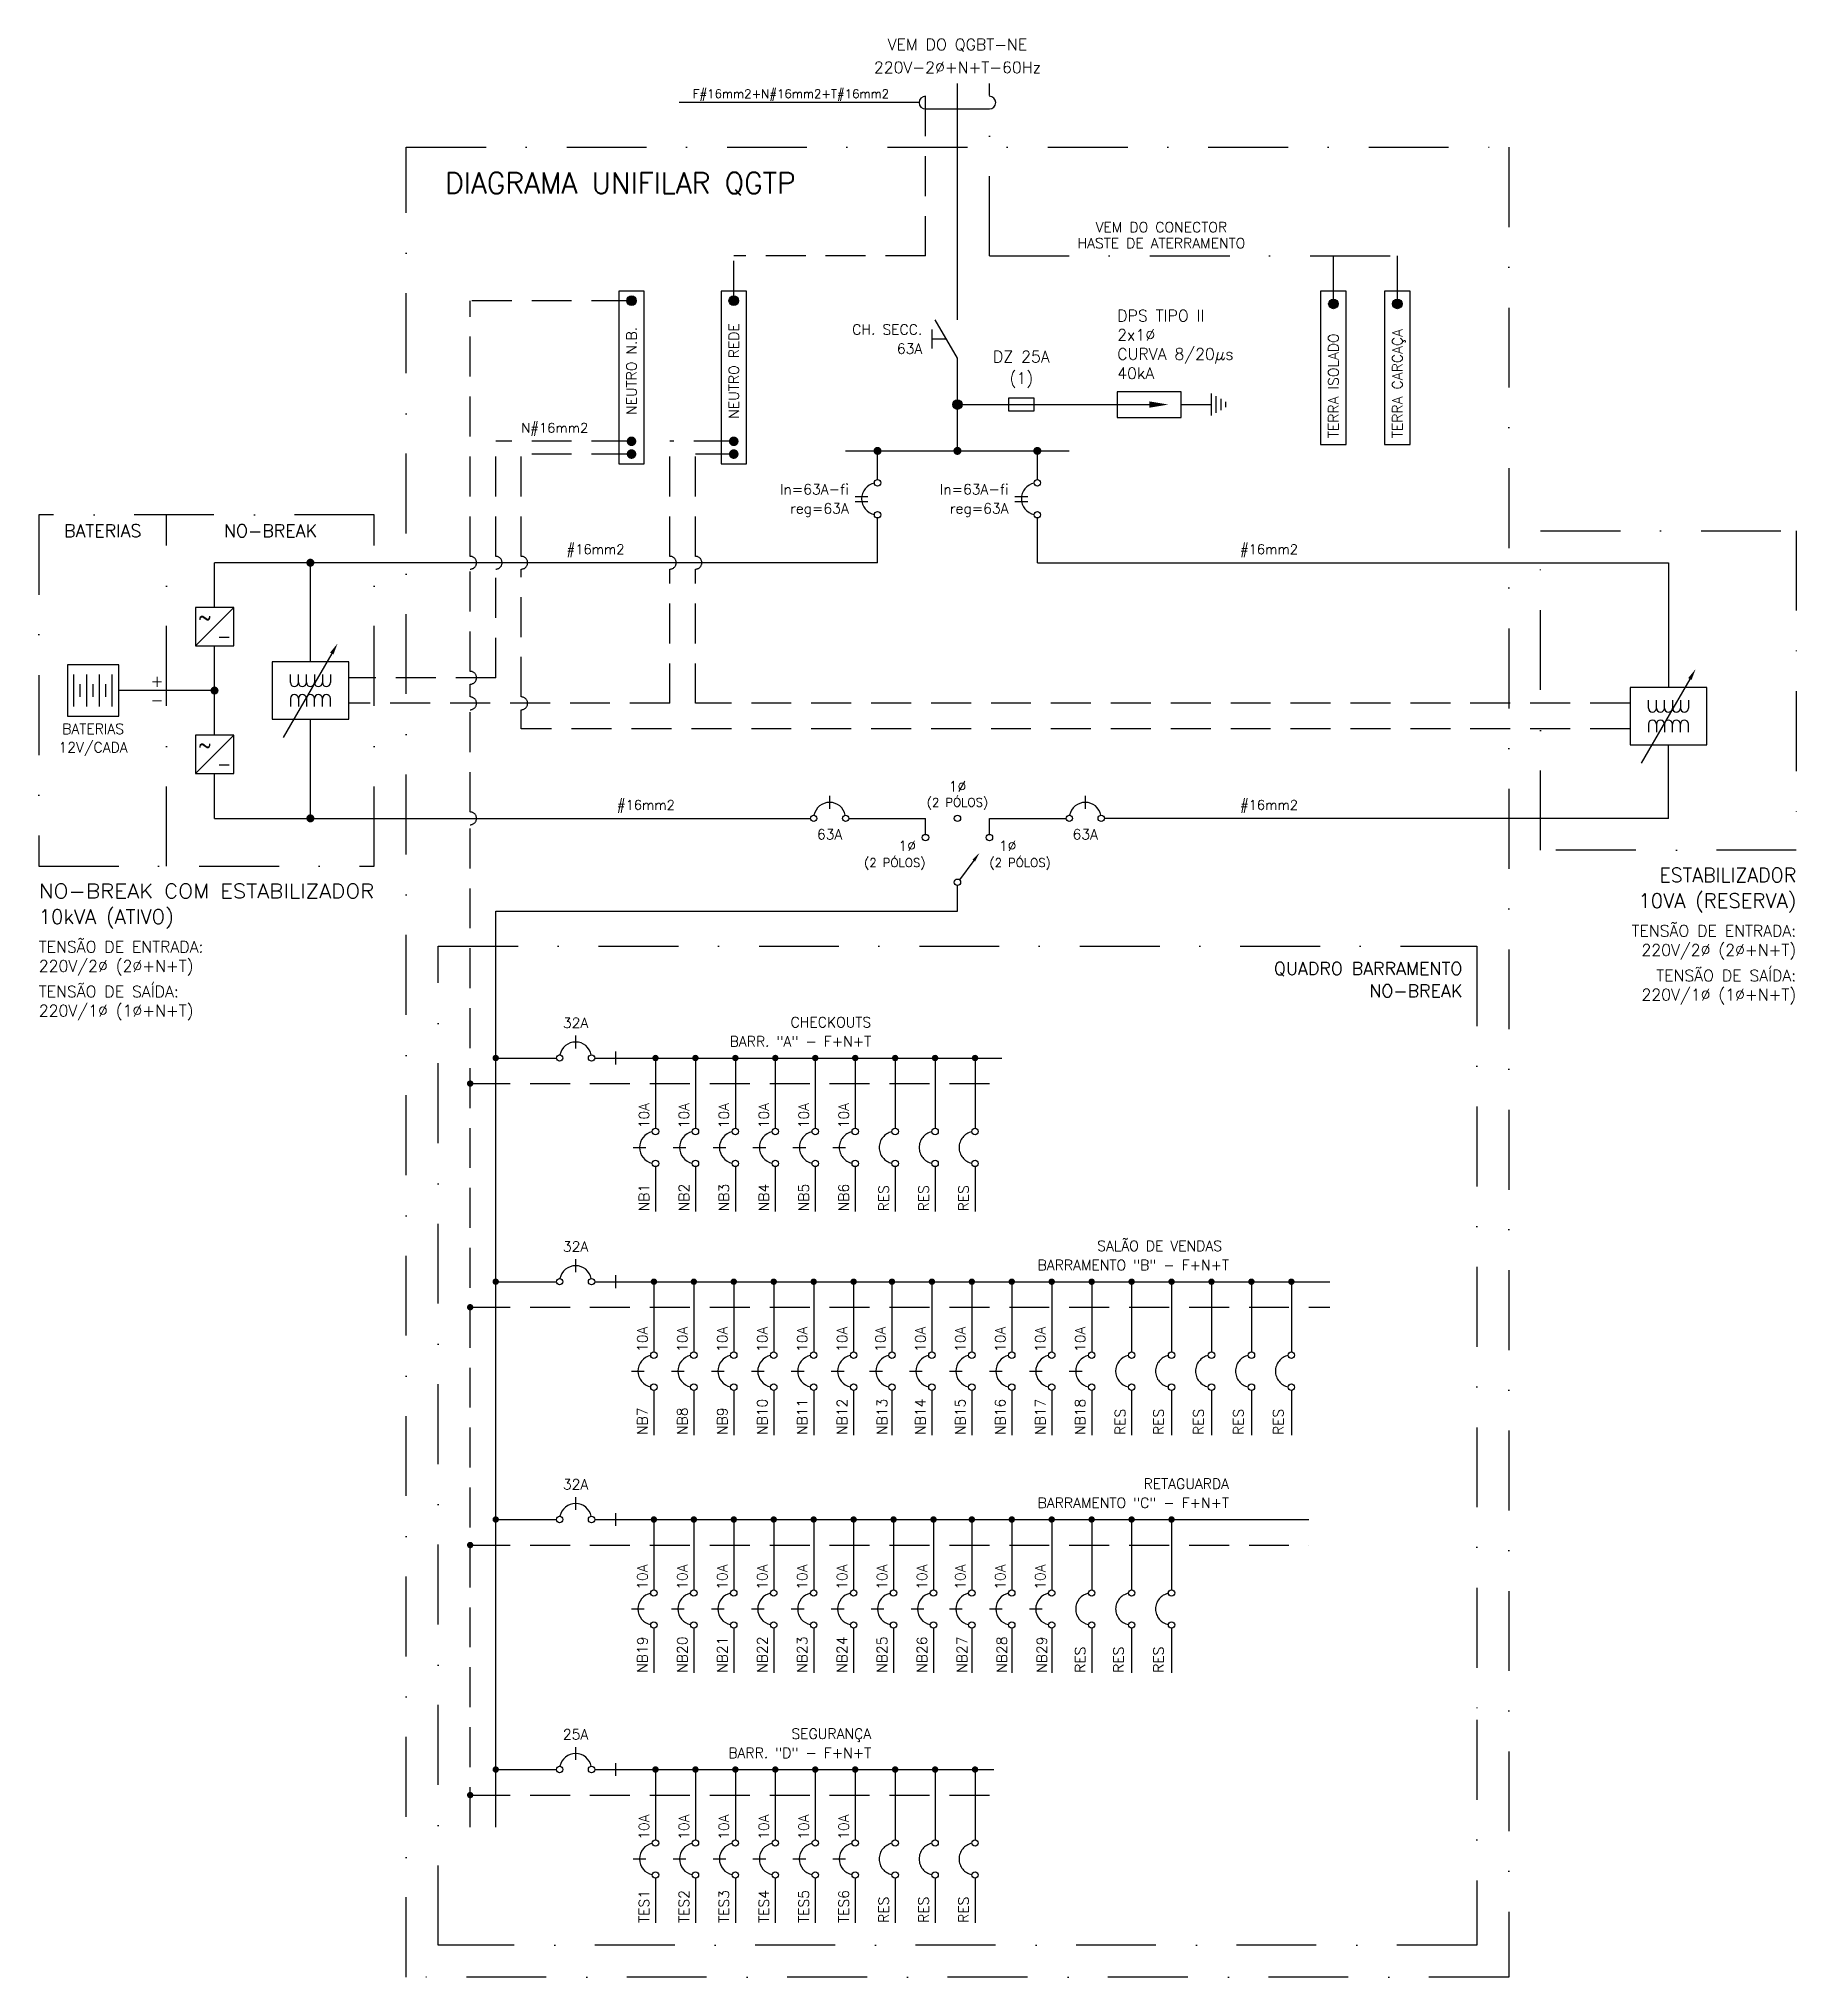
# Model space of a CAD drawing. Header units: millimetres. Extents: x 337 to 612, y 87 to 391.
import ezdxf
from ezdxf.enums import TextEntityAlignment as Align

# ---------------------------------------------------------------- set-up
doc = ezdxf.new("R2010")
doc.units = ezdxf.units.MM
doc.header["$LTSCALE"] = 50
doc.linetypes.add('DASHDOT2', pattern=[0.5, 0.25, -0.125, 0, -0.125])
doc.linetypes.add('HIDDEN', pattern=[0.375, 0.25, -0.125])
for name, color, linetype in [('A-TEXTO', 7, 'Continuous'), ('A-TITULO', 1, 'Continuous'), ('EL-SIMB', 2, 'Continuous'), ('EL-TEXTO', 3, 'Continuous')]:
    doc.layers.add(name, color=color, linetype=linetype)
doc.styles.add('ROMANS', font='simplex.shx', dxfattribs={"height": 0.2, "bigfont": 'simp.shx'})
doc.styles.get("Standard").update_dxf_attribs({"font": 'romans.shx'})

msp = doc.modelspace()

# ---------------------------------------------------------------- linework, layer by layer
at = {"layer": 'A-TEXTO'}
msp.add_line((475.21, 380.6), (437.68, 380.6), dxfattribs=at)
at = {"layer": 'EL-SIMB', "color": 6, "linetype": 'HIDDEN', "ltscale": 0.5}
for p, q in [((476.21, 356.58), (476.21, 383.58)), ((446.21, 349.58), (446.21, 356.58)), ((476.21, 356.58), (446.21, 356.58)), ((404.96, 309.58), (404.96, 349.58)), ((430.21, 349.58), (404.96, 349.58)), ((408.96, 309.58), (408.96, 327.58)), ((430.21, 327.58), (408.96, 327.58)), ((430.21, 325.58), (412.96, 325.58)), ((412.96, 309.58), (412.96, 325.58)), ((446.21, 327.58), (436.21, 327.58)), ((436.21, 309.58), (436.21, 327.58)), ((446.21, 325.58), (440.21, 325.58)), ((440.21, 309.58), (440.21, 325.58)), ((404.96, 291.58), (404.96, 307.58)), ((408.96, 290.58), (408.96, 307.58)), ((412.96, 287.58), (412.96, 307.58)), ((436.21, 286.58), (436.21, 307.58)), ((440.21, 286.58), (440.21, 307.58)), ((408.96, 290.58), (385.96, 290.58)), ((436.21, 286.58), (385.96, 286.58)), ((404.96, 269.58), (404.96, 285.58)), ((586.46, 286.58), (440.21, 286.58)), ((586.46, 282.58), (412.96, 282.58)), ((404.96, 110.75), (404.96, 267.58)), ((404.96, 227.08), (488.13, 227.08)), ((404.96, 192.08), (539.47, 192.08)), ((404.96, 154.87), (536.21, 154.87)), ((404.96, 115.75), (486.91, 115.75))]:
    msp.add_line(p, q, dxfattribs=at)
at = {"layer": 'EL-SIMB', "color": 6}
for p, q in [((481.21, 346.58), (481.21, 383.58)), ((481.21, 340.58), (477.74, 346.58)), ((477.21, 345.08), (477.21, 342.08)), ((479.47, 343.58), (477.21, 343.58)), ((481.21, 326.08), (481.21, 340.58)), ((481.21, 333.33), (511.21, 333.33)), ((463.71, 326.08), (498.71, 326.08)), ((468.71, 321.58), (468.71, 326.08)), ((493.71, 321.58), (493.71, 326.08)), ((468.71, 308.58), (468.71, 315.58)), ((493.71, 308.58), (493.71, 315.58)), ((468.71, 308.58), (364.96, 308.58)), ((364.96, 301.58), (364.96, 308.58)), ((379.96, 293.08), (379.96, 308.58)), ((493.71, 308.58), (592.46, 308.58)), ((592.46, 308.58), (592.46, 289.08)), ((364.96, 281.58), (364.96, 295.58)), ((364.96, 288.58), (349.96, 288.58)), ((379.96, 268.58), (379.96, 284.08)), ((592.46, 268.58), (592.46, 280.08)), ((364.96, 268.58), (364.96, 275.58)), ((364.96, 268.58), (458.21, 268.58)), ((464.21, 268.58), (476.21, 268.58)), ((476.21, 266.08), (476.21, 268.58)), ((486.21, 268.58), (498.21, 268.58)), ((486.21, 266.08), (486.21, 268.58)), ((592.46, 268.58), (504.21, 268.58)), ((481.21, 254.08), (481.21, 258.08)), ((408.96, 110.75), (408.96, 254.08)), ((408.96, 254.08), (481.21, 254.08)), ((408.96, 231.08), (418.46, 231.08)), ((424.46, 231.08), (488.13, 231.08)), ((408.96, 196.08), (418.46, 196.08)), ((424.46, 196.08), (539.47, 196.08)), ((408.96, 158.87), (418.46, 158.87)), ((424.46, 158.87), (536.21, 158.87)), ((408.96, 119.75), (418.46, 119.75)), ((424.46, 119.75), (486.91, 119.75))]:
    msp.add_line(p, q, dxfattribs=at)
at = {"layer": 'EL-SIMB', "color": 6, "linetype": 'DASHDOT2'}
for p, q in [((486.21, 356.58), (486.21, 383.58)), ((486.21, 356.58), (550.04, 356.58)), ((540.04, 349.08), (540.04, 356.58)), ((550.04, 349.08), (550.04, 356.58))]:
    msp.add_line(p, q, dxfattribs=at)
at = {"layer": 'EL-SIMB'}
for p, q in [((520.91, 335.06), (520.91, 331.6)), ((521.66, 334.63), (521.66, 332.03)), ((522.41, 334.2), (522.41, 332.46)), ((523.16, 333.76), (523.16, 332.9)), ((516.21, 333.33), (520.91, 333.33)), ((465.21, 318.94), (467.21, 318.94)), ((490.21, 318.94), (492.21, 318.94)), ((465.21, 318.18), (467.21, 318.18)), ((490.21, 318.18), (492.21, 318.18)), ((361.96, 295.58), (367.96, 301.58)), ((383.31, 294.38), (375.71, 281.22)), ((342.96, 286.08), (342.96, 291.08)), ((343.96, 287.58), (343.96, 289.58)), ((344.96, 286.08), (344.96, 291.08)), ((345.96, 287.58), (345.96, 289.58)), ((346.96, 286.08), (346.96, 291.08)), ((347.96, 287.58), (347.96, 289.58)), ((348.96, 286.08), (348.96, 291.08)), ((376.83, 289.83), (376.83, 291.08)), ((378.08, 289.83), (378.08, 291.08)), ((379.33, 289.83), (379.33, 291.08)), ((380.58, 291.08), (380.58, 289.83)), ((381.83, 291.08), (381.83, 289.83)), ((383.08, 291.08), (383.08, 289.83)), ((595.81, 290.38), (588.21, 277.22)), ((376.83, 287.33), (376.83, 286.08)), ((378.08, 287.33), (378.08, 286.08)), ((379.33, 287.33), (379.33, 286.08)), ((380.58, 286.08), (380.58, 287.33)), ((381.83, 286.08), (381.83, 287.33)), ((383.08, 286.08), (383.08, 287.33)), ((589.33, 285.83), (589.33, 287.08)), ((590.58, 285.83), (590.58, 287.08)), ((591.83, 285.83), (591.83, 287.08)), ((593.08, 287.08), (593.08, 285.83)), ((594.33, 287.08), (594.33, 285.83)), ((595.58, 287.08), (595.58, 285.83)), ((589.33, 283.33), (589.33, 282.08)), ((590.58, 283.33), (590.58, 282.08)), ((591.83, 283.33), (591.83, 282.08)), ((593.08, 282.08), (593.08, 283.33)), ((594.33, 282.08), (594.33, 283.33)), ((595.58, 282.08), (595.58, 283.33)), ((361.96, 275.58), (367.96, 281.58)), ((461.21, 272.08), (461.21, 270.08)), ((501.21, 272.08), (501.21, 270.08)), ((421.46, 234.58), (421.46, 232.58)), ((427.71, 232.08), (427.71, 230.08)), ((433.96, 231.08), (433.96, 220.08)), ((440.21, 231.08), (440.21, 220.08)), ((446.46, 231.08), (446.46, 220.08)), ((452.71, 231.08), (452.71, 220.08)), ((430.46, 217.08), (432.46, 217.08)), ((436.71, 217.08), (438.71, 217.08)), ((442.96, 217.08), (444.96, 217.08)), ((449.21, 217.08), (451.21, 217.08)), ((455.46, 217.08), (457.46, 217.08)), ((461.71, 217.08), (463.71, 217.08)), ((433.96, 214.08), (433.96, 207.08)), ((440.21, 214.08), (440.21, 207.08)), ((446.46, 214.08), (446.46, 207.08)), ((452.71, 214.08), (452.71, 207.08)), ((421.46, 199.58), (421.46, 197.58)), ((427.71, 197.08), (427.71, 195.08)), ((433.71, 196.08), (433.71, 185.08)), ((433.71, 196.08), (433.71, 185.08)), ((439.96, 196.08), (439.96, 185.08)), ((439.96, 196.08), (439.96, 185.08)), ((446.21, 196.08), (446.21, 185.08)), ((452.46, 196.08), (452.46, 185.08)), ((458.71, 196.08), (458.71, 185.08)), ((464.96, 196.08), (464.96, 185.08)), ((470.96, 196.08), (470.96, 185.08)), ((477.21, 196.08), (477.21, 185.08)), ((483.46, 196.08), (483.46, 185.08)), ((489.71, 196.08), (489.71, 185.08)), ((495.96, 196.08), (495.96, 185.08)), ((502.21, 196.08), (502.21, 185.08)), ((508.46, 196.08), (508.46, 185.08)), ((430.21, 182.08), (432.21, 182.08)), ((436.46, 182.08), (438.46, 182.08)), ((442.71, 182.08), (444.71, 182.08)), ((448.96, 182.08), (450.96, 182.08)), ((455.21, 182.08), (457.21, 182.08)), ((461.46, 182.08), (463.46, 182.08)), ((467.46, 182.08), (469.46, 182.08)), ((473.71, 182.08), (475.71, 182.08)), ((479.96, 182.08), (481.96, 182.08)), ((486.21, 182.08), (488.21, 182.08)), ((492.46, 182.08), (494.46, 182.08)), ((498.71, 182.08), (500.71, 182.08)), ((433.71, 179.08), (433.71, 172.08)), ((433.71, 179.08), (433.71, 172.08)), ((439.96, 179.08), (439.96, 172.08)), ((439.96, 179.08), (439.96, 172.08)), ((446.21, 179.08), (446.21, 172.08)), ((452.46, 179.08), (452.46, 172.08)), ((458.71, 179.08), (458.71, 172.08)), ((464.96, 179.08), (464.96, 172.08)), ((470.96, 179.08), (470.96, 172.08)), ((477.21, 179.08), (477.21, 172.08)), ((483.46, 179.08), (483.46, 172.08)), ((489.71, 179.08), (489.71, 172.08)), ((495.96, 179.08), (495.96, 172.08)), ((502.21, 179.08), (502.21, 172.08)), ((508.46, 179.08), (508.46, 172.08)), ((421.46, 162.37), (421.46, 160.37)), ((427.71, 159.87), (427.71, 157.87)), ((433.71, 158.87), (433.71, 147.87)), ((439.96, 158.87), (439.96, 147.87)), ((446.21, 158.87), (446.21, 147.87)), ((452.46, 158.87), (452.46, 147.87)), ((458.71, 158.87), (458.71, 147.87)), ((464.96, 158.87), (464.96, 147.87)), ((471.21, 158.87), (471.21, 147.87)), ((477.46, 158.87), (477.46, 147.87)), ((483.46, 158.87), (483.46, 147.87)), ((489.71, 158.87), (489.71, 147.87)), ((495.96, 158.87), (495.96, 147.87)), ((502.21, 158.87), (502.21, 147.87)), ((430.21, 144.87), (432.21, 144.87)), ((436.46, 144.87), (438.46, 144.87)), ((442.71, 144.87), (444.71, 144.87)), ((448.96, 144.87), (450.96, 144.87)), ((455.21, 144.87), (457.21, 144.87)), ((461.46, 144.87), (463.46, 144.87)), ((467.71, 144.87), (469.71, 144.87)), ((473.96, 144.87), (475.96, 144.87)), ((479.96, 144.87), (481.96, 144.87)), ((486.21, 144.87), (488.21, 144.87)), ((492.46, 144.87), (494.46, 144.87)), ((433.71, 141.87), (433.71, 134.87)), ((439.96, 141.87), (439.96, 134.87)), ((446.21, 141.87), (446.21, 134.87)), ((452.46, 141.87), (452.46, 134.87)), ((458.71, 141.87), (458.71, 134.87)), ((464.96, 141.87), (464.96, 134.87)), ((471.21, 141.87), (471.21, 134.87)), ((477.46, 141.87), (477.46, 134.87)), ((483.46, 141.87), (483.46, 134.87)), ((489.71, 141.87), (489.71, 134.87)), ((495.96, 141.87), (495.96, 134.87)), ((502.21, 141.87), (502.21, 134.87)), ((421.46, 123.25), (421.46, 121.25)), ((427.71, 120.75), (427.71, 118.75)), ((433.96, 119.75), (433.96, 108.75)), ((440.21, 119.75), (440.21, 108.75)), ((446.46, 119.75), (446.46, 108.75)), ((452.71, 119.75), (452.71, 108.75)), ((458.96, 119.75), (458.96, 108.75)), ((465.21, 119.75), (465.21, 108.75)), ((430.46, 105.75), (432.46, 105.75)), ((436.71, 105.75), (438.71, 105.75)), ((442.96, 105.75), (444.96, 105.75)), ((449.21, 105.75), (451.21, 105.75)), ((455.46, 105.75), (457.46, 105.75)), ((461.71, 105.75), (463.71, 105.75)), ((433.96, 102.75), (433.96, 95.75)), ((440.21, 102.75), (440.21, 95.75)), ((446.46, 102.75), (446.46, 95.75)), ((452.71, 102.75), (452.71, 95.75)), ((458.96, 102.75), (458.96, 95.75)), ((465.21, 102.75), (465.21, 95.75))]:
    msp.add_line(p, q, dxfattribs=at)
at = {"layer": 'EL-SIMB', "color": 1, "linetype": 'DASHDOT2'}
msp.add_line((357.46, 261.08), (357.46, 316.08), dxfattribs=at)
at = {"layer": 'EL-SIMB', "color": 6, "linetype": 'HIDDEN'}
for p, q in [((404.96, 287.58), (404.96, 289.58)), ((412.96, 282.58), (412.96, 285.58))]:
    msp.add_line(p, q, dxfattribs=at)
at = {"layer": 'EL-SIMB', "color": 10}
msp.add_line((483.76, 261.98), (481.51, 258.98), dxfattribs=at)
at = {"layer": 'EL-SIMB', "linetype": 'HIDDEN'}
for p, q in [((458.96, 231.08), (458.96, 220.08)), ((465.21, 231.08), (465.21, 220.08)), ((471.46, 231.08), (471.46, 220.08)), ((477.71, 231.08), (477.71, 220.08)), ((483.96, 231.08), (483.96, 220.08)), ((458.96, 214.08), (458.96, 207.08)), ((465.21, 214.08), (465.21, 207.08)), ((471.46, 214.08), (471.46, 207.08)), ((477.71, 214.08), (477.71, 207.08)), ((483.96, 214.08), (483.96, 207.08)), ((514.71, 196.08), (514.71, 185.08)), ((520.96, 196.08), (520.96, 185.08)), ((527.21, 196.08), (527.21, 185.08)), ((533.46, 196.08), (533.46, 185.08)), ((514.71, 179.08), (514.71, 172.08)), ((520.96, 179.08), (520.96, 172.08)), ((527.21, 179.08), (527.21, 172.08)), ((533.46, 179.08), (533.46, 172.08)), ((508.46, 158.87), (508.46, 147.87)), ((514.71, 158.87), (514.71, 147.87)), ((508.46, 141.87), (508.46, 134.87)), ((514.71, 141.87), (514.71, 134.87)), ((471.46, 119.75), (471.46, 108.75)), ((477.71, 119.75), (477.71, 108.75)), ((483.96, 119.75), (483.96, 108.75)), ((471.46, 102.75), (471.46, 95.75)), ((477.71, 102.75), (477.71, 95.75)), ((483.96, 102.75), (483.96, 95.75))]:
    msp.add_line(p, q, dxfattribs=at)
at = {"layer": 'EL-SIMB', "color": 1, "linetype": 'DASHDOT2'}
for points in [[(567.46, 87.25), (394.96, 87.25), (394.96, 373.58), (567.46, 373.58)], [(337.46, 261.08), (389.96, 261.08), (389.96, 316.08), (337.46, 316.08)], [(612.46, 263.58), (572.46, 263.58), (572.46, 313.58), (612.46, 313.58)]]:
    msp.add_lwpolyline(points, close=True, dxfattribs=at)
at = {"layer": 'EL-SIMB'}
for points in [[(428.21, 324.08), (432.21, 324.08), (432.21, 351.08), (428.21, 351.08)], [(444.21, 324.08), (448.21, 324.08), (448.21, 351.08), (444.21, 351.08)], [(538.04, 327.08), (542.04, 327.08), (542.04, 351.08), (538.04, 351.08)], [(548.04, 327.08), (552.04, 327.08), (552.04, 351.08), (548.04, 351.08)], [(489.21, 332.33), (493.21, 332.33), (493.21, 334.33), (489.21, 334.33)], [(506.21, 335.33), (506.21, 331.33), (516.21, 331.33), (516.21, 335.33)], [(361.96, 301.58), (361.96, 295.58), (367.96, 295.58), (367.96, 301.58)], [(341.96, 292.58), (341.96, 284.58), (349.96, 284.58), (349.96, 292.58)], [(373.96, 284.08), (385.96, 284.08), (385.96, 293.08), (373.96, 293.08)], [(586.46, 280.08), (598.46, 280.08), (598.46, 289.08), (586.46, 289.08)], [(361.96, 281.58), (361.96, 275.58), (367.96, 275.58), (367.96, 281.58)]]:
    msp.add_lwpolyline(points, close=True, dxfattribs=at)
at = {"layer": 'EL-SIMB', "const_width": 0.75}
for points in [[(429.83, 349.58, 1), (430.58, 349.58, 1)], [(446.58, 349.58, -1), (445.83, 349.58, -1)], [(539.67, 349.08, 1), (540.42, 349.08, 1)], [(549.67, 349.08, 1), (550.42, 349.08, 1)], [(429.83, 327.58, -1), (430.58, 327.58, -1)], [(445.83, 327.58, -1), (446.58, 327.58, -1)], [(429.83, 325.58, -1), (430.58, 325.58, -1)], [(445.83, 325.58, -1), (446.58, 325.58, -1)]]:
    msp.add_lwpolyline(points, format="xyb", close=True, dxfattribs=at)
at = {"layer": 'EL-SIMB', "color": 10, "const_width": 0.75}
msp.add_lwpolyline([(480.83, 333.33, 1), (481.58, 333.33, 1)], format="xyb", close=True, dxfattribs=at)
at = {"layer": 'EL-SIMB', "color": 6}
for points, const_width in [([(468.39, 326.08, 1), (469.02, 326.08, 1)], 0.625), ([(480.89, 326.08, 1), (481.52, 326.08, 1)], 0.625), ([(493.39, 326.08, 1), (494.02, 326.08, 1)], 0.625), ([(379.64, 308.58, 1), (380.27, 308.58, 1)], 0.625), ([(364.64, 288.58, 1), (365.27, 288.58, 1)], 0.625), ([(379.64, 268.58, 1), (380.27, 268.58, 1)], 0.625), ([(408.71, 231.08, 1), (409.21, 231.08, 1)], 0.5), ([(433.71, 231.08, 1), (434.21, 231.08, 1)], 0.5), ([(439.96, 231.08, 1), (440.46, 231.08, 1)], 0.5), ([(446.21, 231.08, 1), (446.71, 231.08, 1)], 0.5), ([(452.46, 231.08, 1), (452.96, 231.08, 1)], 0.5), ([(458.71, 231.08, 1), (459.21, 231.08, 1)], 0.5), ([(464.96, 231.08, 1), (465.46, 231.08, 1)], 0.5), ([(471.21, 231.08, 1), (471.71, 231.08, 1)], 0.5), ([(477.46, 231.08, 1), (477.96, 231.08, 1)], 0.5), ([(483.71, 231.08, 1), (484.21, 231.08, 1)], 0.5), ([(404.71, 227.08, 1), (405.21, 227.08, 1)], 0.5), ([(408.71, 196.08, 1), (409.21, 196.08, 1)], 0.5), ([(433.46, 196.08, 1), (433.96, 196.08, 1)], 0.5), ([(433.46, 196.08, 1), (433.96, 196.08, 1)], 0.5), ([(439.71, 196.08, 1), (440.21, 196.08, 1)], 0.5), ([(439.71, 196.08, 1), (440.21, 196.08, 1)], 0.5), ([(445.96, 196.08, 1), (446.46, 196.08, 1)], 0.5), ([(452.21, 196.08, 1), (452.71, 196.08, 1)], 0.5), ([(458.46, 196.08, 1), (458.96, 196.08, 1)], 0.5), ([(464.71, 196.08, 1), (465.21, 196.08, 1)], 0.5), ([(470.71, 196.08, 1), (471.21, 196.08, 1)], 0.5), ([(476.96, 196.08, 1), (477.46, 196.08, 1)], 0.5), ([(483.21, 196.08, 1), (483.71, 196.08, 1)], 0.5), ([(489.46, 196.08, 1), (489.96, 196.08, 1)], 0.5), ([(495.71, 196.08, 1), (496.21, 196.08, 1)], 0.5), ([(501.96, 196.08, 1), (502.46, 196.08, 1)], 0.5), ([(508.21, 196.08, 1), (508.71, 196.08, 1)], 0.5), ([(514.46, 196.08, 1), (514.96, 196.08, 1)], 0.5), ([(520.71, 196.08, 1), (521.21, 196.08, 1)], 0.5), ([(526.96, 196.08, 1), (527.46, 196.08, 1)], 0.5), ([(533.21, 196.08, 1), (533.71, 196.08, 1)], 0.5), ([(404.71, 192.08, 1), (405.21, 192.08, 1)], 0.5), ([(408.71, 158.87, 1), (409.21, 158.87, 1)], 0.5), ([(433.46, 158.87, 1), (433.96, 158.87, 1)], 0.5), ([(439.71, 158.87, 1), (440.21, 158.87, 1)], 0.5), ([(445.96, 158.87, 1), (446.46, 158.87, 1)], 0.5), ([(452.21, 158.87, 1), (452.71, 158.87, 1)], 0.5), ([(458.46, 158.87, 1), (458.96, 158.87, 1)], 0.5), ([(464.71, 158.87, 1), (465.21, 158.87, 1)], 0.5), ([(470.96, 158.87, 1), (471.46, 158.87, 1)], 0.5), ([(477.21, 158.87, 1), (477.71, 158.87, 1)], 0.5), ([(483.21, 158.87, 1), (483.71, 158.87, 1)], 0.5), ([(489.46, 158.87, 1), (489.96, 158.87, 1)], 0.5), ([(495.71, 158.87, 1), (496.21, 158.87, 1)], 0.5), ([(501.96, 158.87, 1), (502.46, 158.87, 1)], 0.5), ([(508.21, 158.87, 1), (508.71, 158.87, 1)], 0.5), ([(514.46, 158.87, 1), (514.96, 158.87, 1)], 0.5), ([(404.71, 154.87, 1), (405.21, 154.87, 1)], 0.5), ([(408.71, 119.75, 1), (409.21, 119.75, 1)], 0.5), ([(433.71, 119.75, 1), (434.21, 119.75, 1)], 0.5), ([(439.96, 119.75, 1), (440.46, 119.75, 1)], 0.5), ([(446.21, 119.75, 1), (446.71, 119.75, 1)], 0.5), ([(452.46, 119.75, 1), (452.96, 119.75, 1)], 0.5), ([(458.71, 119.75, 1), (459.21, 119.75, 1)], 0.5), ([(464.96, 119.75, 1), (465.46, 119.75, 1)], 0.5), ([(471.21, 119.75, 1), (471.71, 119.75, 1)], 0.5), ([(477.46, 119.75, 1), (477.96, 119.75, 1)], 0.5), ([(483.71, 119.75, 1), (484.21, 119.75, 1)], 0.5), ([(404.71, 115.75, 1), (405.21, 115.75, 1)], 0.5)]:
    msp.add_lwpolyline(points, format="xyb", close=True, dxfattribs=dict(at, const_width=const_width))
at = {"layer": 'EL-SIMB', "color": 1, "linetype": 'DASHDOT2'}
msp.add_lwpolyline([(562.46, 127.5), (562.46, 92.25), (399.96, 92.25), (399.96, 248.58), (562.46, 248.58), (562.46, 129)], dxfattribs=at)
at = {"layer": 'EL-SIMB'}
for centre, radius in [((430.21, 349.58), 0.75), ((446.21, 349.58), 0.75), ((540.04, 349.08), 0.75), ((550.04, 349.08), 0.75), ((481.21, 333.33), 0.75), ((468.71, 321.08), 0.5), ((493.71, 321.08), 0.5), ((468.71, 316.08), 0.5), ((493.71, 316.08), 0.5), ((458.71, 268.58), 0.5), ((463.71, 268.58), 0.5), ((481.21, 268.58), 0.5), ((498.71, 268.58), 0.5), ((503.71, 268.58), 0.5), ((476.21, 265.58), 0.5), ((486.21, 265.58), 0.5), ((481.21, 258.58), 0.5), ((418.96, 231.08), 0.5), ((423.96, 231.08), 0.5), ((433.96, 219.58), 0.5), ((440.21, 219.58), 0.5), ((446.46, 219.58), 0.5), ((452.71, 219.58), 0.5), ((458.96, 219.58), 0.5), ((465.21, 219.58), 0.5), ((471.46, 219.58), 0.5), ((477.71, 219.58), 0.5), ((483.96, 219.58), 0.5), ((433.96, 214.58), 0.5), ((440.21, 214.58), 0.5), ((446.46, 214.58), 0.5), ((452.71, 214.58), 0.5), ((458.96, 214.58), 0.5), ((465.21, 214.58), 0.5), ((471.46, 214.58), 0.5), ((477.71, 214.58), 0.5), ((483.96, 214.58), 0.5), ((418.96, 196.08), 0.5), ((423.96, 196.08), 0.5), ((433.71, 184.58), 0.5), ((433.71, 184.58), 0.5), ((439.96, 184.58), 0.5), ((439.96, 184.58), 0.5), ((446.21, 184.58), 0.5), ((452.46, 184.58), 0.5), ((458.71, 184.58), 0.5), ((464.96, 184.58), 0.5), ((470.96, 184.58), 0.5), ((477.21, 184.58), 0.5), ((483.46, 184.58), 0.5), ((489.71, 184.58), 0.5), ((495.96, 184.58), 0.5), ((502.21, 184.58), 0.5), ((508.46, 184.58), 0.5), ((514.71, 184.58), 0.5), ((520.96, 184.58), 0.5), ((527.21, 184.58), 0.5), ((533.46, 184.58), 0.5), ((433.71, 179.58), 0.5), ((433.71, 179.58), 0.5), ((439.96, 179.58), 0.5), ((439.96, 179.58), 0.5), ((446.21, 179.58), 0.5), ((452.46, 179.58), 0.5), ((458.71, 179.58), 0.5), ((464.96, 179.58), 0.5), ((470.96, 179.58), 0.5), ((477.21, 179.58), 0.5), ((483.46, 179.58), 0.5), ((489.71, 179.58), 0.5), ((495.96, 179.58), 0.5), ((502.21, 179.58), 0.5), ((508.46, 179.58), 0.5), ((514.71, 179.58), 0.5), ((520.96, 179.58), 0.5), ((527.21, 179.58), 0.5), ((533.46, 179.58), 0.5), ((418.96, 158.87), 0.5), ((423.96, 158.87), 0.5), ((433.71, 147.37), 0.5), ((439.96, 147.37), 0.5), ((446.21, 147.37), 0.5), ((452.46, 147.37), 0.5), ((458.71, 147.37), 0.5), ((464.96, 147.37), 0.5), ((471.21, 147.37), 0.5), ((477.46, 147.37), 0.5), ((483.46, 147.37), 0.5), ((489.71, 147.37), 0.5), ((495.96, 147.37), 0.5), ((502.21, 147.37), 0.5), ((508.46, 147.37), 0.5), ((514.71, 147.37), 0.5), ((433.71, 142.37), 0.5), ((439.96, 142.37), 0.5), ((446.21, 142.37), 0.5), ((452.46, 142.37), 0.5), ((458.71, 142.37), 0.5), ((464.96, 142.37), 0.5), ((471.21, 142.37), 0.5), ((477.46, 142.37), 0.5), ((483.46, 142.37), 0.5), ((489.71, 142.37), 0.5), ((495.96, 142.37), 0.5), ((502.21, 142.37), 0.5), ((508.46, 142.37), 0.5), ((514.71, 142.37), 0.5), ((418.96, 119.75), 0.5), ((423.96, 119.75), 0.5), ((433.96, 108.25), 0.5), ((440.21, 108.25), 0.5), ((446.46, 108.25), 0.5), ((452.71, 108.25), 0.5), ((458.96, 108.25), 0.5), ((465.21, 108.25), 0.5), ((471.46, 108.25), 0.5), ((477.71, 108.25), 0.5), ((483.96, 108.25), 0.5), ((433.96, 103.25), 0.5), ((440.21, 103.25), 0.5), ((446.46, 103.25), 0.5), ((452.71, 103.25), 0.5), ((458.96, 103.25), 0.5), ((465.21, 103.25), 0.5), ((471.46, 103.25), 0.5), ((477.71, 103.25), 0.5), ((483.96, 103.25), 0.5)]:
    msp.add_circle(centre, radius, dxfattribs=at)
at = {"layer": 'EL-SIMB', "color": 10}
for centre, start, end in [((468.71, 318.58), 101.4783, 258.5217), ((493.71, 318.58), 101.4783, 258.5217), ((461.21, 268.58), 11.4783, 168.5217), ((501.21, 268.58), 11.4783, 168.5217), ((421.46, 231.08), 11.4783, 168.5217), ((433.96, 217.08), 101.4783, 258.5217), ((440.21, 217.08), 101.4783, 258.5217), ((446.46, 217.08), 101.4783, 258.5217), ((452.71, 217.08), 101.4783, 258.5217), ((421.46, 196.08), 11.4783, 168.5217), ((433.71, 182.08), 101.4783, 258.5217), ((433.71, 182.08), 101.4783, 258.5217), ((439.96, 182.08), 101.4783, 258.5217), ((439.96, 182.08), 101.4783, 258.5217), ((446.21, 182.08), 101.4783, 258.5217), ((452.46, 182.08), 101.4783, 258.5217), ((458.71, 182.08), 101.4783, 258.5217), ((464.96, 182.08), 101.4783, 258.5217), ((470.96, 182.08), 101.4783, 258.5217), ((477.21, 182.08), 101.4783, 258.5217), ((483.46, 182.08), 101.4783, 258.5217), ((489.71, 182.08), 101.4783, 258.5217), ((495.96, 182.08), 101.4783, 258.5217), ((502.21, 182.08), 101.4783, 258.5217), ((508.46, 182.08), 101.4783, 258.5217), ((421.46, 158.87), 11.4783, 168.5217), ((433.71, 144.87), 101.4783, 258.5217), ((439.96, 144.87), 101.4783, 258.5217), ((446.21, 144.87), 101.4783, 258.5217), ((452.46, 144.87), 101.4783, 258.5217), ((458.71, 144.87), 101.4783, 258.5217), ((464.96, 144.87), 101.4783, 258.5217), ((471.21, 144.87), 101.4783, 258.5217), ((477.46, 144.87), 101.4783, 258.5217), ((483.46, 144.87), 101.4783, 258.5217), ((489.71, 144.87), 101.4783, 258.5217), ((495.96, 144.87), 101.4783, 258.5217), ((502.21, 144.87), 101.4783, 258.5217), ((421.46, 119.75), 11.4783, 168.5217), ((433.96, 105.75), 101.4783, 258.5217), ((440.21, 105.75), 101.4783, 258.5217), ((446.46, 105.75), 101.4783, 258.5217), ((452.71, 105.75), 101.4783, 258.5217), ((458.96, 105.75), 101.4783, 258.5217), ((465.21, 105.75), 101.4783, 258.5217)]:
    msp.add_arc(centre, 2.5, start, end, dxfattribs=at)
at = {"layer": 'EL-SIMB', "color": 6, "linetype": 'HIDDEN'}
for centre in [(404.96, 308.58), (408.96, 308.58), (412.96, 308.58), (436.21, 308.58), (440.21, 308.58), (404.96, 290.58), (404.96, 286.58), (412.96, 286.58), (404.96, 268.58)]:
    msp.add_arc(centre, 1, 270, 90, dxfattribs=at)
at = {"layer": 'EL-SIMB'}
for centre, start, end in [((377.46, 289.83), 180, 0), ((378.71, 289.83), 180, 0), ((379.96, 289.83), 180, 0), ((381.21, 289.83), 180, 0), ((382.46, 289.83), 180, 0), ((377.46, 287.33), 0, 180), ((378.71, 287.33), 0, 180), ((379.96, 287.33), 0, 180), ((381.21, 287.33), 0, 180), ((382.46, 287.33), 0, 180), ((589.96, 285.83), 180, 0), ((591.21, 285.83), 180, 0), ((592.46, 285.83), 180, 0), ((593.71, 285.83), 180, 0), ((594.96, 285.83), 180, 0), ((589.96, 283.33), 0, 180), ((591.21, 283.33), 0, 180), ((592.46, 283.33), 0, 180), ((593.71, 283.33), 0, 180), ((594.96, 283.33), 0, 180)]:
    msp.add_arc(centre, 0.625, start, end, dxfattribs=at)
at = {"layer": 'EL-SIMB', "color": 10, "linetype": 'HIDDEN'}
for centre in [(458.96, 217.08), (465.21, 217.08), (471.46, 217.08), (477.71, 217.08), (483.96, 217.08), (514.71, 182.08), (520.96, 182.08), (527.21, 182.08), (533.46, 182.08), (508.46, 144.87), (514.71, 144.87), (471.46, 105.75), (477.71, 105.75), (483.96, 105.75)]:
    msp.add_arc(centre, 2.5, 101.4783, 258.5217, dxfattribs=at)
at = {"layer": 'EL-SIMB'}
for points in [[(511.21, 333.83), (511.21, 332.83), (514.21, 333.33)], [(383.05, 294.53), (383.57, 294.23), (384.21, 295.94)], [(595.55, 290.53), (596.07, 290.23), (596.71, 291.94)]]:
    msp.add_solid(points, dxfattribs=at)
at = {"layer": 'EL-SIMB', "color": 10}
msp.add_solid([(483.56, 262.13), (483.96, 261.83), (484.66, 263.18)], dxfattribs=at)
at = {"layer": 'EL-TEXTO'}
msp.add_line((476.21, 379.58), (486.21, 379.58), dxfattribs=at)
for centre, start, end in [((476.21, 380.58), 90, 270), ((486.21, 380.58), 270, 90)]:
    msp.add_arc(centre, 1, start, end, dxfattribs=at)

# ---------------------------------------------------------------- texts
at = {"layer": 'A-TEXTO', "style": 'ROMANS'}
msp.add_text('F#16mm2+N#16mm2+T#16mm2', height=1.35, dxfattribs=at).set_placement((455.15, 381.87), align=Align.MIDDLE)
at = {"layer": 'A-TITULO', "color": 7, "style": 'ROMANS'}
msp.add_text('DIAGRAMA UNIFILAR QGTP', height=3.24, dxfattribs=at).set_placement((401.03, 366.38))
at = {"layer": 'EL-SIMB', "style": 'ROMANS'}
for s, p in [('~', (363.46, 300.08)), ('-', (366.46, 297.08)), ('~', (363.46, 280.08)), ('-', (366.46, 277.08))]:
    msp.add_text(s, height=2, dxfattribs=at).set_placement(p, align=Align.MIDDLE)
at = {"layer": 'EL-TEXTO', "style": 'ROMANS'}
for s, height, p in [('VEM DO QGBT-NE', 1.8, (481.21, 389.58)), ('220V-2%%C+N+T-60Hz', 1.8, (481.21, 386.08)), ('VEM DO CONECTOR', 1.6, (513.12, 361.08)), ('HASTE DE ATERRAMENTO', 1.6, (513.12, 358.58)), ('BATERIAS', 2, (347.46, 313.58)), ('NO-BREAK', 2, (373.71, 313.58)), ('#16mm2', 1.5, (424.58, 310.58)), ('#16mm2', 1.5, (529.96, 310.58)), ('+', 1.8, (355.96, 290.08)), ('-', 1.8, (355.96, 287.08)), ('BATERIAS', 1.6, (345.96, 282.58)), ('12V/CADA', 1.6, (345.96, 279.58)), ('1%%C', 1.6, (481.21, 273.58)), ('#16mm2', 1.5, (432.46, 270.58)), ('(2 PÓLOS)', 1.35, (481.21, 271.08)), ('#16mm2', 1.5, (529.96, 270.58)), ('63A', 1.6, (461.21, 266.08)), ('63A', 1.6, (501.21, 266.08)), ('32A', 1.6, (421.46, 236.58)), ('32A', 1.6, (421.46, 201.58)), ('32A', 1.6, (421.46, 164.37)), ('25A', 1.6, (421.46, 125.25))]:
    msp.add_text(s, height=height, dxfattribs=at).set_placement(p, align=Align.MIDDLE)
for s, p in [('NEUTRO REDE', (446.21, 338.58)), ('NEUTRO N.B.', (430.21, 338.58))]:
    msp.add_text(s, height=1.6, rotation=90, dxfattribs=at).set_placement(p, align=Align.MIDDLE)
for s, p in [('CH. SECC.', (475.71, 345.08)), ('63A', (475.71, 342.08)), ('In=63A-fi', (464.21, 320.08)), ('In=63A-fi', (489.21, 320.08)), ('reg=63A', (464.21, 317.08)), ('reg=63A', (489.21, 317.08))]:
    msp.add_text(s, height=1.6, dxfattribs=at).set_placement(p, align=Align.MIDDLE_RIGHT)
at = {"layer": 'EL-TEXTO'}
for s, p in [('DPS TIPO II', (506.21, 346.33)), ('2x1Ø', (506.21, 343.33)), ('CURVA 8/20µs', (506.21, 340.33)), ('40kA', (506.21, 337.33))]:
    msp.add_text(s, height=1.8, dxfattribs=at).set_placement(p)
at = {"layer": 'EL-TEXTO', "style": 'ROMANS'}
for s, p in [('TERRA ISOLADO', (540.04, 328.08)), ('TERRA CARCAÇA', (550.04, 328.08))]:
    msp.add_text(s, height=1.6, rotation=90, dxfattribs=at).set_placement(p, align=Align.MIDDLE_LEFT)
at = {"layer": 'EL-TEXTO'}
for s, p in [('DZ 25A', (491.21, 340.83)), ('(1)', (491.21, 337.33))]:
    msp.add_text(s, height=1.8, dxfattribs=at).set_placement(p, align=Align.MIDDLE)
at = {"layer": 'EL-TEXTO', "style": 'ROMANS'}
for s, height, p in [('N#16mm2', 1.5, (412.96, 328.94)), ('1%%C', 1.6, (487.71, 263.48)), ('(2 PÓLOS)', 1.35, (486.21, 260.98)), ('10kVA (ATIVO)', 2.25, (337.46, 252.08)), ('TENSÃO DE ENTRADA:', 1.8, (337.46, 247.58)), ('220V/2%%C (2%%C+N+T)', 1.8, (337.46, 244.58)), ('TENSÃO DE SAÍDA:', 1.8, (337.46, 240.58)), ('220V/1%%C (1%%C+N+T)', 1.8, (337.46, 237.58))]:
    msp.add_text(s, height=height, dxfattribs=at).set_placement(p)
for s, height, p in [('1%%C', 1.6, (474.71, 263.48)), ('(2 PÓLOS)', 1.35, (476.21, 260.98)), ('10VA (RESERVA)', 2.25, (612.46, 254.58)), ('TENSÃO DE ENTRADA:', 1.8, (612.46, 250.08)), ('220V/2%%C (2%%C+N+T)', 1.8, (612.46, 247.08)), ('QUADRO BARRAMENTO', 2, (560.21, 244.08)), ('TENSÃO DE SAÍDA:', 1.8, (612.46, 243.08)), ('NO-BREAK', 2, (560.21, 240.58)), ('220V/1%%C (1%%C+N+T)', 1.8, (612.46, 240.08)), ('CHECKOUTS', 1.6, (467.71, 235.88)), ('BARR. "A" - F+N+T', 1.6, (467.71, 232.88)), ('SALÃO DE VENDAS ', 1.6, (523.71, 200.88)), ('BARRAMENTO "B" - F+N+T', 1.6, (523.71, 197.88)), ('RETAGUARDA', 1.6, (523.71, 163.67)), ('BARRAMENTO "C" - F+N+T', 1.6, (523.71, 160.67)), ('SEGURANÇA', 1.6, (467.71, 124.55)), ('BARR. "D" - F+N+T', 1.6, (467.71, 121.55))]:
    msp.add_text(s, height=height, dxfattribs=at).set_placement(p, align=Align.RIGHT)
at = {"layer": 'EL-TEXTO', "style": 'ROMANS', "width": 0.958904}
msp.add_text('NO-BREAK COM ESTABILIZADOR', height=2.25, dxfattribs=at).set_placement((337.46, 256.08), (389.96, 256.08), align=Align.FIT)
at = {"layer": 'EL-TEXTO', "style": 'ROMANS', "width": 0.970297}
msp.add_text('ESTABILIZADOR', height=2.25, dxfattribs=at).set_placement((612.46, 258.58), align=Align.RIGHT)
at = {"layer": 'EL-TEXTO', "style": 'ROMANS'}
for s, p in [('10A', (432.96, 220.08)), ('10A', (439.21, 220.08)), ('10A', (445.46, 220.08)), ('10A', (451.71, 220.08)), ('10A', (457.96, 220.08)), ('10A', (464.21, 220.08)), ('NB1', (432.96, 207.08)), ('NB2', (439.21, 207.08)), ('NB3', (445.46, 207.08)), ('NB4', (451.71, 207.08)), ('NB5', (457.96, 207.08)), ('NB6', (464.21, 207.08)), ('RES', (470.46, 207.08)), ('RES', (476.71, 207.08)), ('RES', (482.96, 207.08)), ('10A', (432.71, 185.08)), ('10A', (438.96, 185.08)), ('10A', (445.21, 185.08)), ('10A', (451.46, 185.08)), ('10A', (457.71, 185.08)), ('10A', (463.96, 185.08)), ('10A', (469.96, 185.08)), ('10A', (476.21, 185.08)), ('10A', (482.46, 185.08)), ('10A', (488.71, 185.08)), ('10A', (494.96, 185.08)), ('10A', (501.21, 185.08)), ('NB7', (432.71, 172.08)), ('NB8', (438.96, 172.08)), ('NB9', (445.21, 172.08)), ('NB10', (451.46, 172.08)), ('NB11', (457.71, 172.08)), ('NB12', (463.96, 172.08)), ('NB13', (470.21, 172.08)), ('NB14', (476.21, 172.08)), ('NB15', (482.46, 172.08)), ('NB16', (488.71, 172.08)), ('NB17', (494.96, 172.08)), ('NB18', (501.21, 172.08)), ('RES', (507.46, 172.08)), ('RES', (513.46, 172.08)), ('RES', (519.71, 172.08)), ('RES', (525.96, 172.08)), ('RES', (532.21, 172.08)), ('10A', (432.71, 147.87)), ('10A', (438.96, 147.87)), ('10A', (445.21, 147.87)), ('10A', (451.46, 147.87)), ('10A', (457.71, 147.87)), ('10A', (463.96, 147.87)), ('10A', (470.21, 147.87)), ('10A', (476.46, 147.87)), ('10A', (482.46, 147.87)), ('10A', (488.71, 147.87)), ('10A', (494.96, 147.87)), ('NB19', (432.71, 134.87)), ('NB20', (438.96, 134.87)), ('NB21', (445.21, 134.87)), ('NB22', (451.46, 134.87)), ('NB23', (457.71, 134.87)), ('NB24', (463.96, 134.87)), ('NB25', (470.21, 134.87)), ('NB26', (476.46, 134.87)), ('NB27', (482.71, 134.87)), ('NB28', (488.96, 134.87)), ('NB29', (495.21, 134.87)), ('RES', (501.21, 134.87)), ('RES', (507.21, 134.87)), ('RES', (513.46, 134.87)), ('10A', (432.96, 108.75)), ('10A', (439.21, 108.75)), ('10A', (445.46, 108.75)), ('10A', (451.71, 108.75)), ('10A', (457.96, 108.75)), ('10A', (464.21, 108.75)), ('TES1', (432.96, 95.75)), ('TES2', (439.21, 95.75)), ('TES3', (445.46, 95.75)), ('TES4', (451.71, 95.75)), ('TES5', (457.96, 95.75)), ('TES6', (464.21, 95.75)), ('RES', (470.46, 95.75)), ('RES', (476.71, 95.75)), ('RES', (482.96, 95.75))]:
    msp.add_text(s, height=1.6, rotation=90, dxfattribs=at).set_placement(p)

doc.saveas('drawing.dxf')
